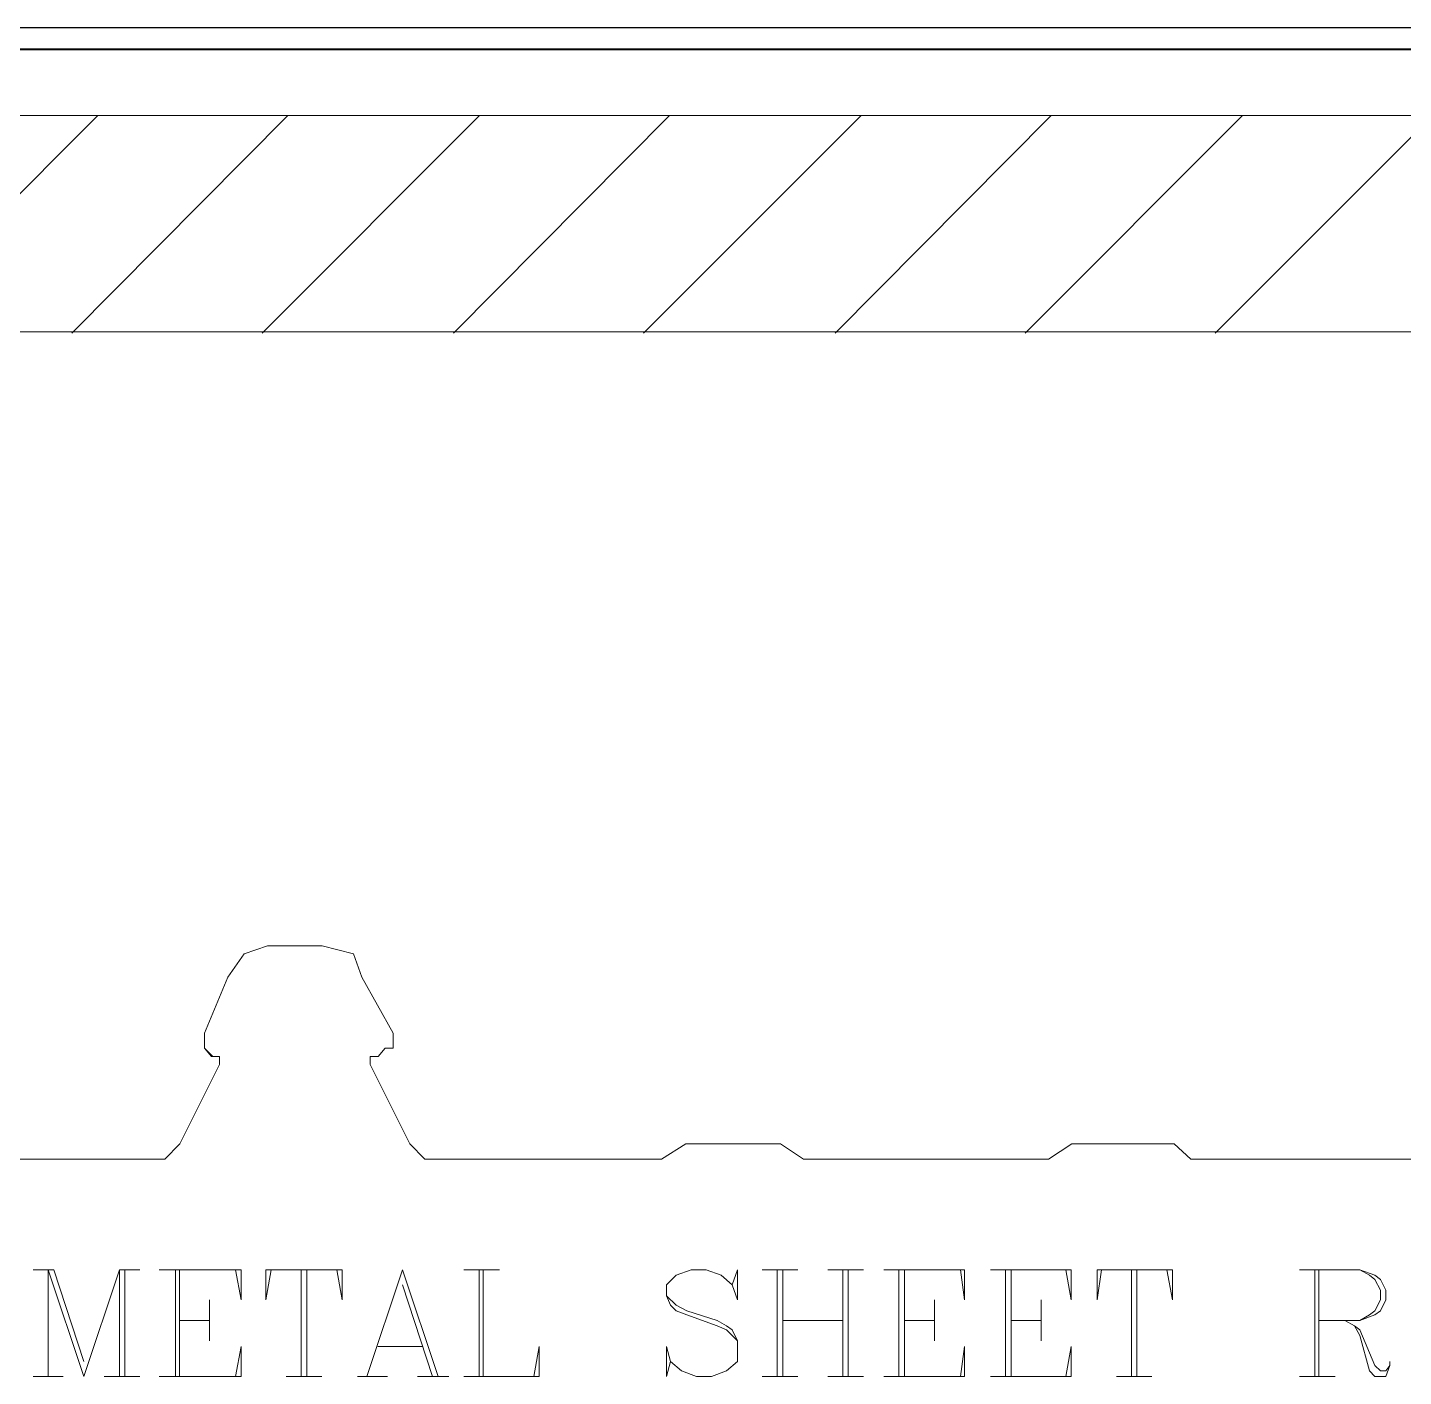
# Model space of a CAD drawing. Header units: millimetres. Extents: x 1732 to 2060, y 1135 to 1322.
# Drawn here: x 1767.58 to 1777.81, y 1208.58 to 1218.61 of the extents above; entities that cross this region are included whole.
import ezdxf

# ---------------------------------------------------------------- set-up
doc = ezdxf.new("R2010")
doc.units = ezdxf.units.MM

# ---------------------------------------------------------------- blocks, each defined once
blk = doc.blocks.new('A$C39f6e9bc')
at = {"color": 80}
blk.add_line((0.96642, 0.01229), (5.19622, 0.01229), dxfattribs=at)
blk.add_lwpolyline([(5.19622, 0.01229), (0.96642, 0.01229), (0.96642, 0.01634), (5.19622, 0.01634)], close=True, dxfattribs=at)
at = {"color": 8, "lineweight": 0}
blk.add_lwpolyline([(3.36017, -0.04006), (0.3693, -0.04006), (0.3693, 0), (3.36017, 0), (4.28704, 0), (4.28704, -0.04006)], close=True, dxfattribs=at)
for points in [[(1.03994, -0.04031), (1.08025, 0)], [(1.07544, -0.04031), (1.11549, 0)], [(1.11068, -0.04031), (1.15099, 0)], [(1.14617, -0.04031), (1.18623, 0)], [(1.18141, -0.04031), (1.22172, 0)], [(1.2169, -0.04031), (1.25696, 0)], [(1.25214, -0.04031), (1.29245, 0)], [(1.28738, -0.04031), (1.32769, 0)], [(1.05034, -0.19344), (1.09115, -0.19344), (1.09268, -0.19344), (1.09546, -0.19065), (1.10282, -0.17594), (1.10282, -0.17442), (1.1013, -0.17442), (1.10003, -0.1729), (1.10003, -0.17011), (1.10434, -0.15972), (1.10738, -0.15541), (1.11169, -0.15389), (1.12183, -0.15389), (1.11169, -0.15389)], [(1.05034, -0.19344), (1.09115, -0.19344), (1.09268, -0.19344), (1.09546, -0.19065), (1.10282, -0.17594), (1.10282, -0.17442), (1.10155, -0.17442), (1.10003, -0.1729), (1.10003, -0.17011), (1.10434, -0.15972), (1.10738, -0.15541), (1.11169, -0.15389), (1.12183, -0.15389), (1.11169, -0.15389), (1.12183, -0.15389), (1.12766, -0.15541), (1.12918, -0.15972), (1.13501, -0.17011), (1.13501, -0.1729), (1.13349, -0.1729), (1.13223, -0.17442), (1.1307, -0.17442), (1.1307, -0.17594), (1.13806, -0.19065), (1.14085, -0.19344), (1.14237, -0.19344), (1.1847, -0.19344), (1.18927, -0.19065), (1.20676, -0.19065), (1.21107, -0.19344), (1.21259, -0.19344), (1.25645, -0.19344), (1.26076, -0.19065), (1.27977, -0.19065), (1.28282, -0.19344), (1.28434, -0.19344), (1.32515, -0.19344)]]:
    blk.add_lwpolyline(points, dxfattribs=at)
at = {"color": 7, "lineweight": 0}
for points in [[(1.06826, -0.21397), (1.07207, -0.21397), (1.07764, -0.23096)], [(1.08424, -0.23375), (1.08424, -0.21397), (1.07764, -0.23375), (1.07105, -0.21397), (1.07105, -0.23375)], [(1.08424, -0.21397), (1.08804, -0.21397)], [(1.08525, -0.21397), (1.08525, -0.23375)], [(1.09159, -0.21397), (1.1068, -0.21397), (1.1068, -0.21955), (1.10578, -0.21397)], [(1.09463, -0.21397), (1.09463, -0.23375)], [(1.09539, -0.21397), (1.09539, -0.23375)], [(1.11238, -0.21397), (1.11136, -0.21955), (1.11136, -0.21397), (1.12556, -0.21397), (1.12556, -0.21955), (1.12455, -0.21397)], [(1.11795, -0.21397), (1.11795, -0.23375)], [(1.11897, -0.21397), (1.11897, -0.23375)], [(1.13012, -0.23375), (1.13671, -0.21397), (1.14331, -0.23375)], [(1.14812, -0.21397), (1.15471, -0.21397)], [(1.15091, -0.21397), (1.15091, -0.23375)], [(1.15167, -0.21397), (1.15167, -0.23375)], [(1.19781, -0.21676), (1.19883, -0.21397), (1.19883, -0.21955), (1.19781, -0.21676), (1.19578, -0.21499), (1.193, -0.21397), (1.19021, -0.21397), (1.18742, -0.21499), (1.18564, -0.21676), (1.18564, -0.21879), (1.1864, -0.22056), (1.18742, -0.22158), (1.18945, -0.22234), (1.19502, -0.22437), (1.1968, -0.22513), (1.19883, -0.22715)], [(1.20339, -0.21397), (1.20998, -0.21397)], [(1.20618, -0.21397), (1.20618, -0.23375)], [(1.20719, -0.21397), (1.20719, -0.23375)], [(1.21556, -0.21397), (1.22215, -0.21397)], [(1.21835, -0.21397), (1.21835, -0.23375)], [(1.21936, -0.21397), (1.21936, -0.23375)], [(1.22595, -0.21397), (1.24091, -0.21397), (1.24091, -0.21955), (1.24015, -0.21397)], [(1.22874, -0.21397), (1.22874, -0.23375)], [(1.22976, -0.21397), (1.22976, -0.23375)], [(1.24573, -0.21397), (1.26069, -0.21397), (1.26069, -0.21955), (1.25967, -0.21397)], [(1.24852, -0.21397), (1.24852, -0.23375)], [(1.24953, -0.21397), (1.24953, -0.23375)], [(1.26626, -0.21397), (1.2655, -0.21955), (1.2655, -0.21397), (1.27945, -0.21397), (1.27945, -0.21955), (1.27843, -0.21397)], [(1.27184, -0.21397), (1.27184, -0.23375)], [(1.27286, -0.21397), (1.27286, -0.23375)], [(1.30302, -0.21397), (1.31418, -0.21397), (1.31697, -0.21499), (1.31798, -0.21575), (1.319, -0.21777), (1.319, -0.21955), (1.31798, -0.22158), (1.31697, -0.22234), (1.31418, -0.22335), (1.30657, -0.22335)], [(1.30581, -0.21397), (1.30581, -0.23375)], [(1.30657, -0.21397), (1.30657, -0.23375)], [(1.31418, -0.21397), (1.31595, -0.21499), (1.31697, -0.21575), (1.31798, -0.21777), (1.31798, -0.21955), (1.31697, -0.22158), (1.31595, -0.22234), (1.31418, -0.22335)], [(1.13671, -0.21676), (1.14229, -0.23375)], [(1.18564, -0.21879), (1.18742, -0.22056), (1.18945, -0.22158), (1.19502, -0.22335), (1.1968, -0.22437), (1.19781, -0.22513), (1.19883, -0.22715), (1.19883, -0.23096), (1.1968, -0.23273), (1.19401, -0.23375), (1.19122, -0.23375), (1.18843, -0.23273), (1.1864, -0.23096), (1.18564, -0.22817), (1.18564, -0.23375), (1.1864, -0.23096)], [(1.10097, -0.21955), (1.10097, -0.22715)], [(1.23533, -0.21955), (1.23533, -0.22715)], [(1.25511, -0.21955), (1.25511, -0.22715)], [(1.09539, -0.22335), (1.10097, -0.22335)], [(1.20719, -0.22335), (1.21835, -0.22335)], [(1.22976, -0.22335), (1.23533, -0.22335)], [(1.24953, -0.22335), (1.25511, -0.22335)], [(1.31139, -0.22335), (1.31317, -0.22437), (1.31418, -0.22513), (1.31697, -0.23172), (1.31798, -0.23273), (1.319, -0.23273), (1.31976, -0.23172)], [(1.31317, -0.22437), (1.31418, -0.22614), (1.31595, -0.23273), (1.31697, -0.23375), (1.319, -0.23375), (1.31976, -0.23172), (1.31976, -0.23096)], [(1.09159, -0.23375), (1.1068, -0.23375), (1.1068, -0.22817), (1.10578, -0.23375)], [(1.13215, -0.22817), (1.14052, -0.22817)], [(1.14812, -0.23375), (1.16207, -0.23375), (1.16207, -0.22817), (1.16105, -0.23375)], [(1.22595, -0.23375), (1.24091, -0.23375), (1.24091, -0.22817), (1.24015, -0.23375)], [(1.24573, -0.23375), (1.26069, -0.23375), (1.26069, -0.22817), (1.25967, -0.23375)], [(1.06826, -0.23375), (1.07384, -0.23375)], [(1.08145, -0.23375), (1.08804, -0.23375)], [(1.11517, -0.23375), (1.12176, -0.23375)], [(1.12835, -0.23375), (1.13393, -0.23375)], [(1.1395, -0.23375), (1.14533, -0.23375)], [(1.20339, -0.23375), (1.20998, -0.23375)], [(1.21556, -0.23375), (1.22215, -0.23375)], [(1.26905, -0.23375), (1.27564, -0.23375)], [(1.30302, -0.23375), (1.30962, -0.23375)]]:
    blk.add_lwpolyline(points, dxfattribs=at)
blk = doc.blocks.new('A$Cea3d7e5b')
at = {"color": 80}
blk.add_line((0.3278, 0.05234), (4.5576, 0.05234), dxfattribs=at)
blk.add_lwpolyline([(4.5576, 0.05234), (0.3278, 0.05234), (0.3278, 0.0564), (4.5576, 0.0564)], close=True, dxfattribs=at)
blk = doc.blocks.new('A$C151ac680')
for name, p in [('A$C39f6e9bc', (-0.3693, 0.04006)), ('A$Cea3d7e5b', (0.26856, 0))]:
    blk.add_blockref(name, p)

msp = doc.modelspace()

# ---------------------------------------------------------------- block references
at = {"xscale": 40.10805704610954, "yscale": 40.10805704610954, "zscale": 40.10805704610954}
msp.add_blockref('A$C151ac680', (1739.589, 1216.35), dxfattribs=at)

doc.saveas('drawing.dxf')
